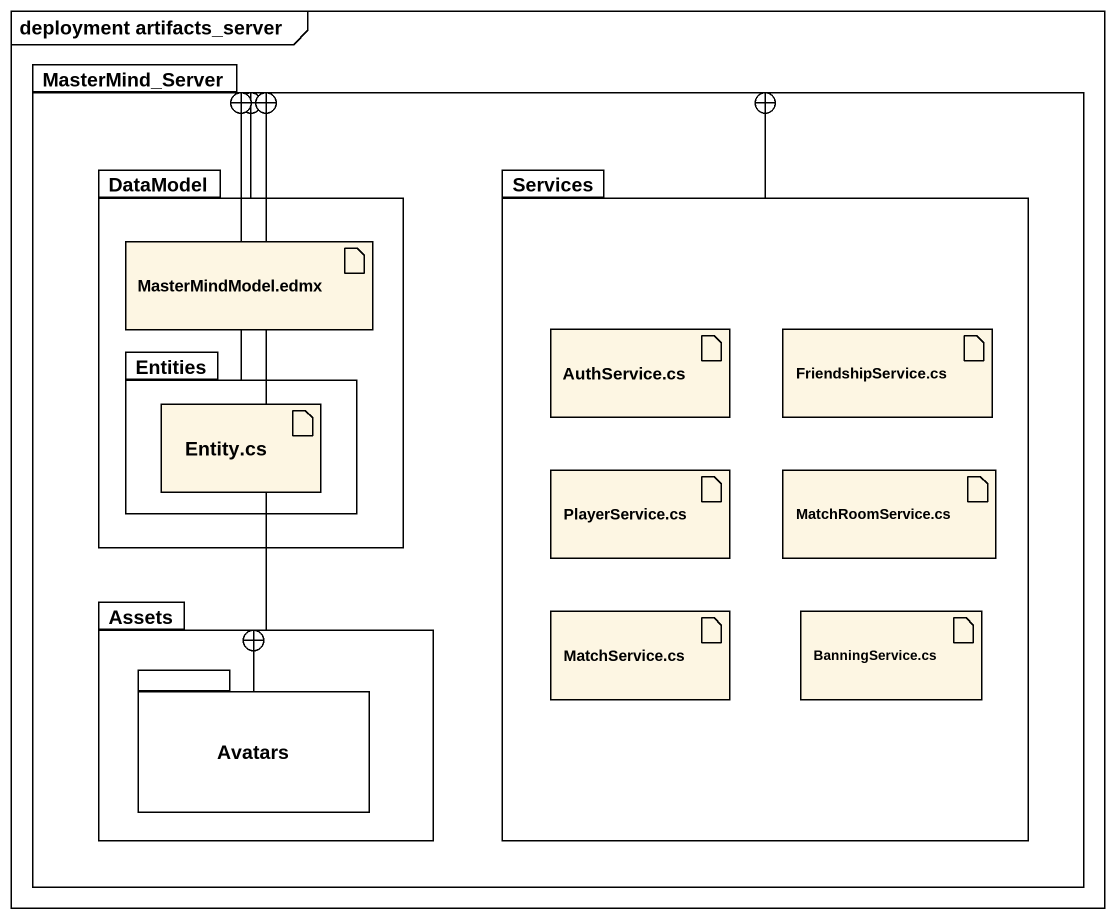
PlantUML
@startuml
mainframe deployment artifacts_server
package MasterMind_Server {
  package DataModel {
    artifact "MasterMindModel.edmx" as MasterMindModel_edmx
    package Entities {
      artifact "Entity.cs" as Entity_cs
    }
  }
  package Services {
    artifact "AuthService.cs" as AuthService_cs
    artifact "FriendshipService.cs" as FriendshipService_cs
    artifact "PlayerService.cs" as PlayerService_cs
    artifact "MatchRoomService.cs" as MatchRoomService_cs
    artifact "MatchService.cs" as MatchService_cs
    artifact "BanningService.cs" as BanningService_cs
  }
  package Assets {
    package Avatars {
    }
  }
}
DataModel -right-+ MasterMind_Server
Services -left-+ MasterMind_Server
Entities -right-+ MasterMind_Server
Assets -up-+ MasterMind_Server
Avatars -up-+ Assets
@enduml
